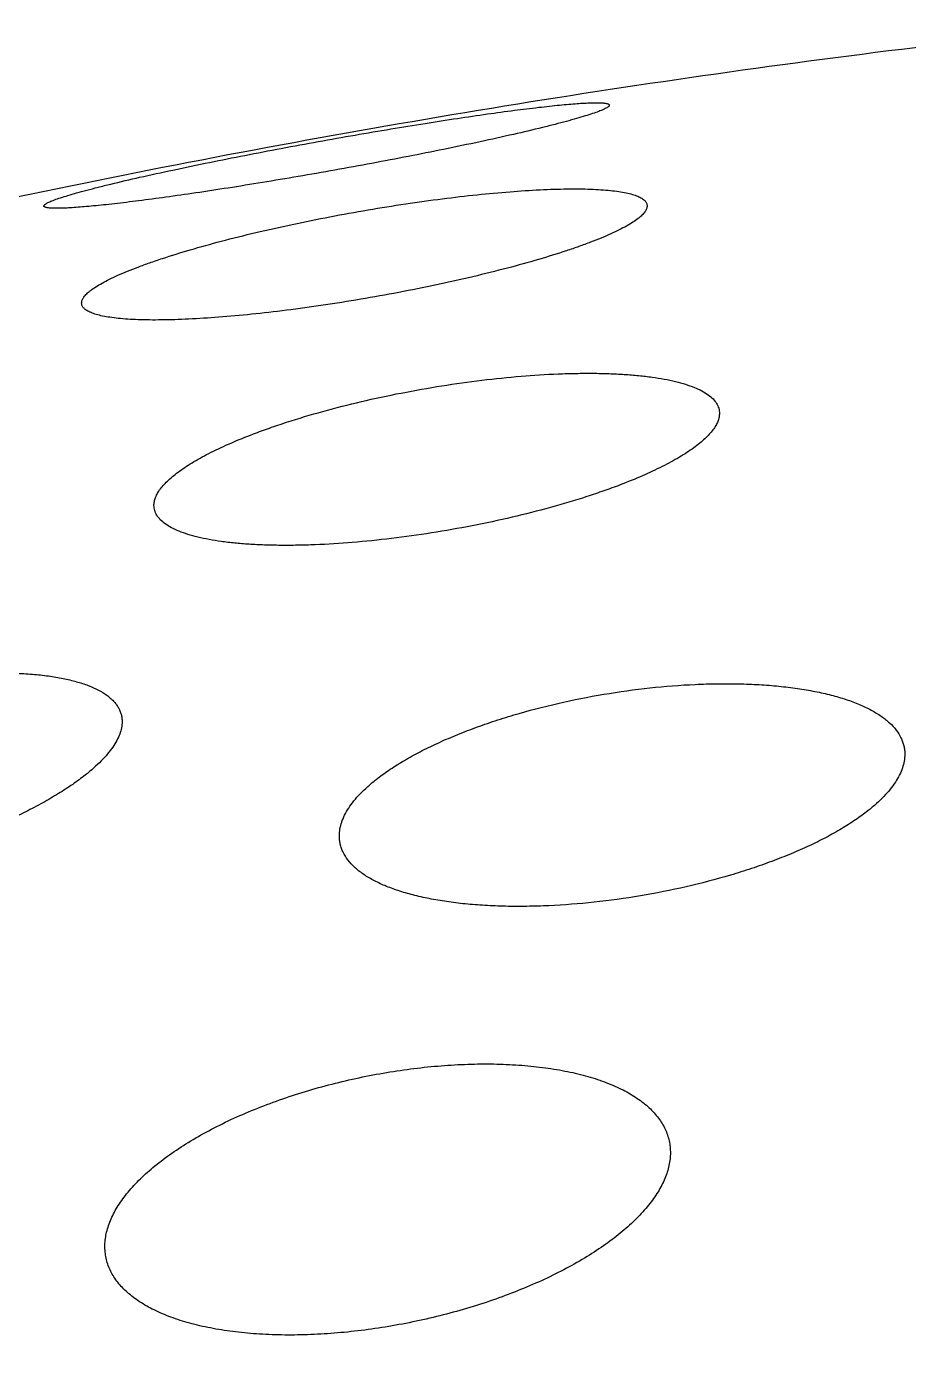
# Model space of a CAD drawing. Header units: millimetres. Extents: x 3 to 384, y 29 to 155.
# Drawn here: x 320.445 to 323.253, y 150.777 to 155.003 of the extents above; entities that cross this region are included whole.
import ezdxf

# ---------------------------------------------------------------- set-up
doc = ezdxf.new("R2010")
doc.units = ezdxf.units.MM

msp = doc.modelspace()

# ---------------------------------------------------------------- hatches: boundary and pattern name
at = {"linetype": 'Continuous'}
h = msp.add_hatch(dxfattribs=at)
h.set_pattern_fill('ANSI31', color=2, scale=25.4, angle=269, style=0, pattern_type=2)
h.set_pattern_definition([(314, (327.3098448189949, 89.65618529915673), (2.72128592394, 2.62791526994), [])])
edge = h.paths.add_edge_path()
edge.add_spline(control_points=[(286.3512302746149, 78.87529290365677), (286.3556702784349, 98.09171479839677), (295.6499220353349, 125.2939266702168), (309.2125119992549, 140.9210904526568), (314.1960029009349, 144.8978242009767)], knot_values=[0, 0, 0, 0, 0.6498342982, 1, 1, 1, 1], degree=3, periodic=0)
edge.add_line((314.1960029009349, 144.8978242009767), (314.1954164352549, 142.3595871006767))
edge.add_arc((344.2165874748349, 106.9301189401967), 46.43832388212, 130.2762844048, 131.7229171873)
edge.add_line((313.3105389111349, 141.5903856291768), (313.310181177535, 140.0421026983167))
edge.add_line((313.3101811775349, 140.0421026983167), (312.0167512447149, 139.7016534655768))
edge.add_line((312.0169112342349, 140.3940875112368), (312.0167512447149, 139.7016534655768))
edge.add_spline(control_points=[(312.0169112342349, 140.3940875112368), (308.4889074901549, 137.0127069613367), (300.9909120238949, 127.6552748761368), (293.1841643404949, 110.5522005479368), (290.2729416920349, 97.82591860659676), (289.604678073015, 93.52294207413675)], knot_values=[0, 0, 0, 0, 0.3587444354, 0.7903136537000001, 1, 1, 1, 1], degree=3, periodic=0)
edge.add_line((289.3692334511949, 79.66967444671673), (289.6046780730149, 93.52294207413672))
edge.add_line((288.4207181676349, 79.42001167705678), (289.3692334511949, 79.66967444671677))
edge.add_line((288.3609077665549, 81.19173414071673), (288.4207181676348, 79.42001167705675))
edge.add_line((288.3609077665549, 81.19173414071673), (287.3603820053548, 80.92838146955674))
edge.add_line((287.3603820053549, 80.92838146955677), (287.2997455581749, 79.12495567331678))
edge.add_line((286.3512302746149, 78.87529290365677), (287.2997455581749, 79.12495567331678))
edge = h.paths.add_edge_path()
edge.add_arc((340.9191449003149, 111.5684127852568), 42.71783938762, 124.5927343439, 126.102741237)
edge.add_line((316.6665461538949, 146.7340957151167), (316.6659847630949, 144.3043904856367))
edge.add_arc((340.9528330981149, 110.9616213191368), 41.25034857863999, 126.0695669992, 127.6638482441)
edge.add_line((315.7482982164549, 146.0827906473967), (315.7477282074349, 143.6157779487167))
edge = h.paths.add_edge_path()
edge.add_arc((338.7130581593349, 114.9237867704567), 38.70143922638, 120.3859161345, 121.9748942945)
edge.add_line((319.1370290412149, 148.3091201088768), (319.1364868553549, 145.9625255818567))
edge.add_arc((338.3975256992149, 114.6468764454368), 36.76489491558, 121.5940573355, 123.2897545789)
edge.add_line((318.2188032043149, 147.7534518907767), (318.2182545465349, 145.3788551312167))
edge = h.paths.add_edge_path()
edge.add_arc((337.0063034422948, 117.9959704762167), 35.18625483944, 115.9532860837, 117.6283033376)
edge.add_line((321.6074540724149, 149.6337322119967), (321.6069255263549, 147.3461696878167))
edge.add_arc((336.5084199524148, 117.8947804347567), 33.00664879988, 116.8380031372, 118.6389357178)
edge.add_line((320.6892495003949, 149.1700988568167), (320.6887165093349, 146.8633124645567))
edge = h.paths.add_edge_path()
edge.add_arc((335.7480931545549, 120.7497167619567), 32.15797176469999, 111.2786740981, 113.0451709999)
edge.add_line((324.0778229619949, 150.7153627868568), (324.0773028487349, 148.4643015688968))
edge.add_arc((335.1872892444149, 120.6830719650968), 29.92036958256, 111.7969548541, 113.7036531191)
edge.add_line((323.1596391011349, 150.3413705274767), (323.1591164351749, 148.0792683232167))
edge = h.paths.add_edge_path()
edge.add_arc((334.8829088168549, 123.1507716296368), 29.60513194786, 106.351620368, 108.2126702613)
edge.add_line((326.5481367335749, 151.5584362975567), (326.5476202423549, 149.3230517640168))
edge.add_arc((334.3361054502149, 122.9911583979367), 27.45959049346, 106.4772389859, 108.4859047786)
edge.add_line((325.6299732790749, 151.2727740748767), (325.6294559775949, 149.0338803179767))
edge = h.paths.add_edge_path()
edge.add_arc((334.3645722258949, 125.1027877306767), 27.5848922012, 101.1751064326, 103.1259498069)
edge.add_line((329.0183957783149, 152.1646552756167), (329.0178784742949, 149.9257615212567))
edge.add_arc((333.8221363638549, 124.9408547271368), 25.44261113398, 100.8843508391, 102.9978228718)
edge.add_line((328.1002526514349, 151.9669753788767), (328.0997361602149, 149.7315908453367))
edge = h.paths.add_edge_path()
edge.add_arc((334.1140277104749, 126.5810267503168), 26.0851043067, 95.7765175758, 97.80752802010001)
edge.add_line((331.4886000149349, 152.5336720102767), (331.4880773515149, 150.2715698060168))
edge.add_arc((333.5695476005549, 126.4960516853167), 23.86645722, 95.0033049876, 97.2201574549)
edge.add_line((330.5704772994949, 152.4243221502367), (330.5699571862349, 150.1732609297367))
edge = h.paths.add_edge_path()
edge.add_arc((334.0369718803349, 127.6248928363168), 25.03804997714, 90.17900187649998, 92.28054087999999)
edge.add_line((333.9587488312949, 152.6628206191367), (333.9582158427749, 150.3560342294167))
edge.add_arc((333.5112477400149, 127.4825188208367), 22.87788206228, 88.88053381959999, 91.1799885113)
edge.add_line((333.0406468270149, 152.6431118574367), (333.040118280955, 150.3555493307167))
edge = h.paths.add_edge_path()
edge.add_arc((334.0498466501149, 128.2115715410367), 24.45103124516, 84.4165008092, 86.57462038300001)
edge.add_line((336.4288409523149, 152.5465939376967), (336.4282922945349, 150.1719971755967))
edge.add_arc((333.5270828747149, 127.8745797740768), 22.48536944116, 82.58665657520001, 84.94012755920001)
edge.add_line((335.5107602129149, 152.6189200363767), (335.5102180270549, 150.2723255068167))
edge = h.paths.add_edge_path()
edge.add_arc((334.0600897944749, 128.3212917178367), 24.34086654042, 78.5336364849, 80.7306516629)
edge.add_line((338.8988743840949, 152.1763529763767), (338.8983043725349, 149.7093402751567))
edge.add_arc((333.4842588049149, 127.6511750316567), 22.71287175476, 76.2096998978, 78.58293867439998)
edge.add_line((337.9808157401549, 152.3443159221367), (337.9802543518949, 149.9146106926567))
edge = h.paths.add_edge_path()
edge.add_spline(control_points=[(340.4508109068349, 151.8084646900567), (345.4330702209349, 150.4548587485568), (358.9900881081149, 141.9659631254168), (368.2728993697349, 119.6534995944768), (368.2684593633749, 100.4370776971967)], knot_values=[0, 0, 0, 0, 0.3501657018, 1, 1, 1, 1], degree=3, periodic=0)
edge.add_line((367.3199440798149, 100.1874149249967), (368.2684593633749, 100.4370776971967))
edge.add_line((367.2601336787349, 101.9591373911967), (367.3199440798149, 100.1874149249968))
edge.add_line((367.2601336787349, 101.9591373911967), (366.2596079200749, 101.6957847200368))
edge.add_line((366.2596079200749, 101.6957847200368), (366.1989714728949, 99.89235892379678))
edge.add_line((365.2504561867948, 99.64269615159674), (366.1989714728949, 99.89235892379675))
edge.add_line((365.2504561867948, 99.64269615159674), (365.0213849812349, 113.3736965762567))
edge.add_spline(control_points=[(365.0213849812349, 113.3736965762567), (364.3550286253549, 117.3253820688568), (361.4493330956349, 128.5205680579168), (353.6495396960149, 141.5157778484968), (346.1549565571949, 146.9269490936967), (342.6280863135149, 148.4513860397367)], knot_values=[0, 0, 0, 0, 0.2096863463, 0.6412555646, 1, 1, 1, 1], degree=3, periodic=0)
edge.add_line((342.6280863135149, 148.4513860397367), (342.6279263265349, 147.7589519940768))
edge.add_line((342.6279263265349, 147.7589519940768), (341.3344963937149, 147.4185027613368))
edge.add_line((341.3348541273149, 148.9667856921967), (341.3344963937149, 147.4185027613367))
edge.add_arc((333.2466391734749, 126.8282749654967), 23.56974497878, 69.93042923109999, 72.2040214076)
edge.add_line((340.4508109068349, 151.8084646900567), (340.4502244411549, 149.2702275897567))

# ---------------------------------------------------------------- linework, layer by layer
at = {"color": 7, "linetype": 'Continuous'}
for p, q in [((322.4946750106949, 151.4223197168567), (322.4946998442749, 151.4192746784967)), ((320.6946556211549, 151.1175548120368), (320.6946307875749, 151.1205998503967))]:
    msp.add_line(p, q, dxfattribs=at)
for points, knots in [([(323.8662947922149, 155.0032241349168), (323.4144541236349, 154.9559925631368), (322.5127821195149, 154.8430886233367), (321.1686581250149, 154.6191882786567), (319.8352490722549, 154.3417999713567), (318.5146585104949, 154.0121739503967), (317.2087973528549, 153.6317369566368), (315.9194186717749, 153.2020677753367), (314.6480972113749, 152.7248661287767), (313.3962298471949, 152.2019239742567), (312.1650356877949, 151.6350977977767), (310.9555612715949, 151.0262835823367), (309.7686865638149, 150.3773930843367), (308.6051392084149, 149.6903377655368), (307.4654875735749, 148.9669977263167), (305.9793434897349, 147.9572795273168), (304.1829945424349, 146.6135374827767), (302.1265452593549, 144.8837014987167), (300.1701268506349, 143.0499802817367), (298.6213544744749, 141.4440584465967), (297.4309470534149, 140.1183458960967), (296.2731133721349, 138.7674087579967), (294.8842713695349, 137.0316403067567), (293.3096346762949, 134.8803882389367), (291.8258087158349, 132.6673059290167), (290.4315797847149, 130.3978627843968), (289.1259333053349, 128.0769863695168), (287.9080497619349, 125.7092097842767), (286.7772579264949, 123.2987397004767), (285.7330030452349, 120.8495225872367), (284.7748153349949, 118.3652934332767), (283.9022825131349, 115.8496151397767), (283.1150252103349, 113.3059091756368), (282.4126750808749, 110.7374795677767), (281.7948554402149, 108.1475313618567), (281.2611641250749, 105.5391844805168), (280.8111584439349, 102.9154841932568), (280.4443420960349, 100.2794072479968), (280.1601538886949, 97.63387006257676), (279.9579582250149, 94.98171767575678), (279.8370372628949, 92.32577491551677), (279.8100611700349, 90.55385952107676), (279.8098463292149, 89.66818181821674)], [0, 0, 0, 0, 0.0159161506, 0.0318256926, 0.047726978, 0.06361849900000001, 0.0794988994, 0.0953669801, 0.1112216995, 0.1270621694, 0.1428876482, 0.1586975317, 0.1744913425, 0.1902687182, 0.2060293999, 0.2217732197, 0.2532065848, 0.2845726737, 0.3158722778, 0.3471067307, 0.3627031432, 0.3782893715, 0.4094354005, 0.4405571958, 0.4716627116, 0.5027579556, 0.5338473502000001, 0.5649340369, 0.5960201242000001, 0.6271068871, 0.6581949223, 0.6892842695999999, 0.7203745074, 0.7514648264, 0.7825540864, 0.8136408607, 0.8447234689, 0.8758000012999999, 0.9068683367, 0.9379261546, 0.9689709423, 1, 1, 1, 1]), ([(321.0281108953149, 154.5710160762967), (321.0654043183149, 154.5786053930967), (321.1413718803749, 154.5937338058167), (321.2566332805349, 154.6158031444567), (321.3735469354549, 154.6373456489968), (321.4897626644149, 154.6579443631967), (321.6031442207349, 154.6772411241967), (321.7118314481149, 154.6949429734768), (321.8142544944749, 154.7108196168568), (321.9091130753949, 154.7246964445768), (321.9953362278148, 154.7364426771168), (322.0613984350349, 154.7446479413767), (322.1092827893549, 154.7500237065967), (322.141247051055, 154.7533250665168), (322.1704753669949, 154.7560363920567), (322.196894585175, 154.7581530680367), (322.2204354296349, 154.7596726560568), (322.2410315149349, 154.7605926161168), (322.2563286166749, 154.7608758972368), (322.2670414400549, 154.7607595474568), (322.2739181598549, 154.7605240234167), (322.2800130727349, 154.7601373719168), (322.2853202985949, 154.7596001771568), (322.2898342341949, 154.7589139148768), (322.2935548185749, 154.7580798322167), (322.2964802000749, 154.7570997198767), (322.2983910877949, 154.7560944158167), (322.2994578446149, 154.7551737216967), (322.2999991414749, 154.7544819755568), (322.3003288893549, 154.7537396656367), (322.3003994657948, 154.7532192602767), (322.3003994073749, 154.7529638861367)], [0, 0, 0, 0, 0.088496282, 0.1801147892, 0.2728852969, 0.3649313204, 0.4545625587, 0.5403217161, 0.6209907974000001, 0.6955698793, 0.7632420339, 0.8233349389, 0.8503600865000001, 0.8752863725, 0.8980560529, 0.9186153456, 0.9369142587, 0.9529068243000001, 0.9665520538, 0.9724838509, 0.9778171945, 0.9825501298, 0.9866825008, 0.9902171205, 0.9931621101000001, 0.9955360218000001, 0.9973802439, 0.9981326788, 0.9987974470000001, 0.9994061777, 1, 1, 1, 1]), ([(322.3003994073749, 154.7529638861367), (322.3003992575149, 154.7523292239567), (322.3000464819949, 154.7513047403568), (322.2992075047549, 154.7500767824367), (322.2978649623549, 154.7485859573767), (322.2954660822149, 154.7466488822567), (322.2917428206749, 154.7442723591967), (322.2869663151149, 154.7417040483568), (322.2811285365949, 154.7389436449367), (322.2742200972749, 154.7359937575167), (322.2629071607949, 154.7315506193367), (322.2460328155749, 154.7256103416567), (322.2225005029749, 154.7181064323568), (322.1946823442349, 154.7099065732168), (322.1626285018149, 154.7010414753768), (322.1264205732149, 154.6915494598167), (322.0702876019149, 154.6774984541368), (321.9909641308949, 154.6588542140568), (321.8860056082749, 154.6357182532167), (321.8116539840549, 154.6202195491367), (321.772613322995, 154.6122746653568)], [0, 0, 0, 0, 0.0034677791, 0.005623506800000001, 0.0081401863, 0.0143895947, 0.0223985665, 0.032252477, 0.04400017389999999, 0.0576723541, 0.0732892337, 0.1104031845, 0.155392042, 0.2082367793, 0.2688558321, 0.3371017493, 0.4127557079999999, 0.5850223234, 0.7823108703, 1, 1, 1, 1]), ([(321.772613322995, 154.6122746653568), (321.7353337302949, 154.6046881654167), (321.6593897419749, 154.5895935016767), (321.5441481080949, 154.5676475841768), (321.4272363683349, 154.5462925824368), (321.3110006394148, 154.5259304184368), (321.1975794997349, 154.5069022319568), (321.0888407154349, 154.4894835012367), (320.9863645297349, 154.4738876472367), (320.8914615699349, 154.4602737196767), (320.8052108254949, 154.4487586245967), (320.7391398095549, 154.4407146909767), (320.6912599002349, 154.4354401447567), (320.6593061896949, 154.4321977687167), (320.6300929562749, 154.4295302149968), (320.6036925061549, 154.4274414459967), (320.5801731119949, 154.4259334708568), (320.5596000060749, 154.4250085552567), (320.5443224801149, 154.4247066711768), (320.5336246935349, 154.4247983346967), (320.5267588322349, 154.4250120477567), (320.5206742266749, 154.4253728014168), (320.5153766401149, 154.4258800444968), (320.5108716605549, 154.4265324028568), (320.5071593591149, 154.4273284566368), (320.5042419582949, 154.4282664532367), (320.5023341261949, 154.4292304772167), (320.5012669324949, 154.4301174426768), (320.5007261969749, 154.4307831284167), (320.5003960071349, 154.4314992153767), (320.5003251995549, 154.4320027068767), (320.500325257975, 154.4322491478367)], [0, 0, 0, 0, 0.08849716699999999, 0.180113913, 0.2728898842, 0.3649541058, 0.4546163112, 0.5404147029, 0.6211243887, 0.6957384165999999, 0.7634344716, 0.8235374715, 0.8505624065999999, 0.8754852787, 0.898248741, 0.918799503, 0.9370881067, 0.9530690918000001, 0.9667018377, 0.9726270578, 0.9779535478, 0.9826792216, 0.9868036792, 0.9903293054000001, 0.993263473, 0.9956234067, 0.9974481271, 0.9981875425, 0.9988365432999999, 0.9994267303000001, 1, 1, 1, 1]), ([(320.500325257975, 154.4322491478367), (320.5003253976749, 154.4328640488167), (320.5006817266549, 154.4338584029367), (320.5015183696349, 154.4350422461367), (320.5028627179749, 154.4364877652167), (320.5052616768549, 154.4383645585168), (320.5089810979149, 154.4406692351367), (320.5137533972349, 154.4431631442967), (320.5195864310349, 154.4458469819568), (320.5264895261949, 154.4487182385968), (320.5377970550149, 154.4530487988968), (320.5546615348749, 154.4588473445767), (320.5781780435949, 154.4661862249968), (320.6059802739949, 154.4742224954367), (320.6380195596749, 154.4829291455367), (320.6742159007949, 154.4922715906567), (320.730348874635, 154.5061339479967), (320.8096873697549, 154.5245915006167), (320.9146780563949, 154.5475939336567), (320.9890535667749, 154.5630678016167), (321.0281108953149, 154.5710160762967)], [0, 0, 0, 0, 0.003363916, 0.0054732073, 0.0079474998, 0.0141224159, 0.0220669435, 0.0318635589, 0.0435593504, 0.0571839735, 0.0727570566, 0.1097938676, 0.1547195061, 0.2075167891, 0.268107082, 0.3363464038, 0.4120194264, 0.5844123869, 0.7819511946, 1, 1, 1, 1]), ([(321.0647508398149, 154.3199958214167), (321.1013490698949, 154.3296289974767), (321.1766452007349, 154.3483554929168), (321.2921622315749, 154.3742540618967), (321.4113289096749, 154.3983094671767), (321.5316968198149, 154.4200654383968), (321.6509263298949, 154.4391483059968), (321.7668579954149, 154.4552692643567), (321.8775528057749, 154.4682206329168), (321.9812997356949, 154.4778638572167), (322.0627526766749, 154.4832194700767), (322.1233213795149, 154.4856857110167), (322.1649331911349, 154.4866211091967), (322.2038137255149, 154.4866962449368), (322.2398357642149, 154.4859157130967), (322.2728804733349, 154.4842870015967), (322.3028368218549, 154.4818196862367), (322.3296036618949, 154.4785265381367), (322.3530854970749, 154.4744208186367), (322.3704904457549, 154.4701861560367), (322.3826409726349, 154.4663097299567), (322.390506229955, 154.4633221006767), (322.3974870745149, 154.4601388405968), (322.4035762825549, 154.4567599141567), (322.4087672856349, 154.4531840462767), (322.4130527431549, 154.4494069926167), (322.416421425775, 154.4454218138968), (322.4188537069149, 154.4412210247367), (322.4203208312349, 154.4368106576367), (322.4206360528549, 154.4337747607367), (322.4206357074149, 154.4322668008367)], [0, 0, 0, 0, 0.0817634455, 0.1676117863, 0.2557499218, 0.3443961371, 0.4318618319, 0.5166051022, 0.5972573068, 0.6726276484999999, 0.7416936545999999, 0.7735864413, 0.8035884408, 0.8316127701, 0.8575810353, 0.8814237744, 0.9030815321, 0.9225069759000001, 0.9396688384999999, 0.9545592773999999, 0.9611619572, 0.9672127576, 0.9727261624, 0.977724176, 0.9822393448000001, 0.9863189286, 0.9900301015, 0.9934649583, 0.9967420609000001, 1, 1, 1, 1]), ([(322.4206357074149, 154.4322668008367), (322.4206353568949, 154.4307522318568), (322.4203071863549, 154.4276079582368), (322.4189081492749, 154.4228728724568), (322.4166033735949, 154.4180050259567), (322.4133982187149, 154.4130044619168), (322.4092933272549, 154.4078677208568), (322.4042870405949, 154.4025945132167), (322.3983777788549, 154.3971857305368), (322.3888782702949, 154.3894629113368), (322.374632563455, 154.3795758876767), (322.3546386613549, 154.3676902116767), (322.3310984366549, 154.3553690933167), (322.3040652141149, 154.3426617679567), (322.2736113634148, 154.3296224087167), (322.2398350047549, 154.3163090266567), (322.2028579539949, 154.3027822388768), (322.1477748586749, 154.2839673895367), (322.0721302982549, 154.2605580942167), (322.0094273426349, 154.2432142096768), (321.9764488995748, 154.2345338130168)], [0, 0, 0, 0, 0.0091379174, 0.0189323674, 0.0296572094, 0.0415239493, 0.0546900258, 0.0692707788, 0.08535025199999999, 0.1029894716, 0.1431009688, 0.189829261, 0.2432493559, 0.3033409621, 0.3700078505, 0.4430878623, 0.5223584918999999, 0.6075406205, 0.7942527628, 1, 1, 1, 1]), ([(320.6205642732749, 154.1233010712967), (320.6205646212549, 154.1248023636967), (320.6208928933949, 154.1279200968568), (320.6222919634949, 154.1326140397167), (320.6245962972149, 154.1374392065968), (320.6278004386349, 154.1423959073767), (320.6319037756149, 154.1474879241167), (320.6369080556749, 154.1527157952967), (320.6428149374349, 154.1580788300367), (320.652312955015, 154.1657393862167), (320.6665555655949, 154.1755482972567), (320.6865426122349, 154.1873436432367), (320.7100762710349, 154.1995776243568), (320.7371038090549, 154.2122025749767), (320.7675534255749, 154.2251658053367), (320.8013275261749, 154.2384107343968), (320.8383047115549, 154.2518780201367), (320.8933964885949, 154.2706265018167), (320.9690565607949, 154.2939823275967), (321.0317666893749, 154.3113139210768), (321.0647508398149, 154.3199958214167)], [0, 0, 0, 0, 0.00906815, 0.0187934506, 0.0294520968, 0.0412568999, 0.0543658775, 0.0688945439, 0.0849269302, 0.1025239847, 0.1425657087, 0.1892432418, 0.2426317063, 0.3027112752, 0.3693863116, 0.4424951717, 0.5218156415, 0.607068513, 0.7939821004000001, 1, 1, 1, 1]), ([(321.9764488995748, 154.2345338130168), (321.9398570728349, 154.2249023209768), (321.8645709470549, 154.2061970700967), (321.7490594508749, 154.1803761031967), (321.6298894504549, 154.1564394835567), (321.5095070216749, 154.1348341673568), (321.3902527643748, 154.1159229224767), (321.2742901667349, 154.0999829162567), (321.1635641524749, 154.0872101528768), (321.0597919292349, 154.0777320057167), (320.9783252239949, 154.0724971749368), (320.9177519796349, 154.0701109236767), (320.8761415142149, 154.0692247633967), (320.8372658871149, 154.0691888833567), (320.8012520424549, 154.0699979927367), (320.7682183899549, 154.0716440676767), (320.7382754018349, 154.0741171488367), (320.7115235985949, 154.0774042314167), (320.6880577298549, 154.0814919905768), (320.6706652576549, 154.0857012226967), (320.6585235674349, 154.0895509940167), (320.6506654068749, 154.0925162331968), (320.6436912272749, 154.0956742736167), (320.6376081253949, 154.0990251889368), (320.6324225121949, 154.1025702872568), (320.6281414945949, 154.1063139068967), (320.6247760225349, 154.1102632106567), (320.6223455473349, 154.1144261665168), (320.6208791088149, 154.1187972652168), (320.6205639278349, 154.1218068451767), (320.6205642732749, 154.1233010712967)], [0, 0, 0, 0, 0.0817720835, 0.167626072, 0.2557727651, 0.3444343043, 0.4319230488, 0.5166953378, 0.5973789481, 0.6727788683, 0.7418688676999999, 0.7737706679999999, 0.8037794044, 0.8318080756, 0.8577782353, 0.8816204031999999, 0.9032750995000001, 0.9226949139, 0.9398483637999999, 0.9547271069, 0.9613223902, 0.9673645395, 0.9728677856999999, 0.9778538081999999, 0.9823547541, 0.9864174344, 0.9901086049, 0.9935201424, 0.9967708228000001, 1, 1, 1, 1]), ([(321.1671646253349, 153.7066575484768), (321.1842083021949, 153.7131658234968), (321.2192550520149, 153.7259755514967), (321.2927042650349, 153.7507190224567), (321.3900017133149, 153.7796867394767), (321.5119583248749, 153.8106423900367), (321.6383636956349, 153.8377214290967), (321.7664644554349, 153.8603916961767), (321.8935853492749, 153.8782456711367), (322.0171861561749, 153.8909966006767), (322.1169591163949, 153.8973389349567), (322.1932097462149, 153.8996132484168), (322.2471159401549, 153.8999341342367), (322.2985016260549, 153.8989070064968), (322.3471404365749, 153.8965418423167), (322.3928182852749, 153.8928541839567), (322.4353337933349, 153.8878642752167), (322.4744985460949, 153.8815970969968), (322.5101378220349, 153.8740819405767), (322.5420917967349, 153.8653519402567), (322.5702176383749, 153.8554415638367), (322.5943911866749, 153.8443847685767), (322.6145090179149, 153.8321984861167), (322.6304727350349, 153.8188891782168), (322.6404334694949, 153.8065185222367), (322.6458978146749, 153.7962057615567), (322.6487698358549, 153.7884067880768), (322.650493048055, 153.7803834843367), (322.6508666591949, 153.7749405183367), (322.6508660318149, 153.7722157053968)], [0, 0, 0, 0, 0.0352509437, 0.0720879903, 0.1497421095, 0.2313327858, 0.3151457314, 0.3994662409, 0.4826413496, 0.5631237873, 0.6394994822, 0.6757482681999999, 0.7105085505, 0.7436474209, 0.7750429076, 0.8045847975, 0.8321759159000001, 0.8577341146999999, 0.8811953624, 0.9025186193000001, 0.9216935996, 0.9387532743000001, 0.9537941575, 0.9670083561, 0.9787290206, 0.9841951681000001, 0.9894995531, 0.9947351433, 1, 1, 1, 1]), ([(322.6508660318149, 153.7722157053968), (322.6508650615349, 153.7680019723967), (322.6499260641749, 153.7592548499367), (322.6459221834349, 153.7461168955168), (322.6393349093349, 153.7326719795568), (322.6301926085949, 153.7189453394968), (322.6185151389349, 153.7049532262567), (322.6043217256149, 153.6907220659967), (322.5876372022149, 153.6762841217968), (322.5684948147949, 153.6616770948768), (322.5469374131549, 153.6469421154567), (322.5230177302349, 153.6321229375768), (322.4967986513549, 153.6172642576167), (322.4577661970349, 153.5968887865567), (322.4037029675949, 153.5718167005567), (322.3584018770949, 153.5534655129767), (322.3344995931749, 153.5443382210967)], [0, 0, 0, 0, 0.031231136, 0.0646928303, 0.1013169178, 0.1418031185, 0.1866468737, 0.2361811605, 0.2906143602, 0.3500592519, 0.4145537724, 0.4840755746, 0.5585522978999999, 0.6378690007, 0.8103654061, 1, 1, 1, 1]), ([(320.8507982857549, 153.4792081786367), (320.8507992560349, 153.4834085029768), (320.8517384108749, 153.4921291789568), (320.8557422763749, 153.5052267092767), (320.8623290246949, 153.5186310411167), (320.8714702814949, 153.5323176660168), (320.8831463490749, 153.5462709858367), (320.8973382231549, 153.5604651255967), (320.9140212581149, 153.5748682844967), (320.9331623755349, 153.5894431829568), (320.9547188653149, 153.6041490793767), (320.9786381037349, 153.6189425600767), (321.0048572892949, 153.6337792207767), (321.0438926315949, 153.6541308742567), (321.0979600926749, 153.6791837578567), (321.1432615082949, 153.6975299365567), (321.1671646253349, 153.7066575484768)], [0, 0, 0, 0, 0.0311552787, 0.064545335, 0.1011058244, 0.1415387255, 0.1863406409, 0.2358450767, 0.2902606055, 0.349700002, 0.4142010798, 0.4837412784, 0.558247934, 0.6376056903, 0.810215444, 1, 1, 1, 1]), ([(322.3344995931749, 153.5443382210967), (322.3174568840549, 153.5378303143768), (322.282411836035, 153.5250239594968), (322.2089649318749, 153.5002971610967), (322.1116673413549, 153.4713683314768), (321.9897059164949, 153.4404828712767), (321.8632907895949, 153.4134926712567), (321.7351758210349, 153.3909228484767), (321.6080383130549, 153.3731732751368), (321.4844215930549, 153.3605229118168), (321.3846382924949, 153.3542562187367), (321.3083820568949, 153.3520333402767), (321.2544738665149, 153.3517450350367), (321.2030882415749, 153.3527987692767), (321.1544515544949, 153.3551839867567), (321.1087778028149, 153.3588846956367), (321.0662681672349, 153.3638803117567), (321.0271107830149, 153.3701456459368), (320.9914799881349, 153.3776513281567), (320.9595351726749, 153.3863642825368), (320.9314187137949, 153.3962502139968), (320.9072542764749, 153.4072754268968), (320.887144682455, 153.4194233680568), (320.8711875159949, 153.4326880760967), (320.8612283385549, 153.4450184578367), (320.8557649306349, 153.4552982010567), (320.8528938467149, 153.4630709617367), (320.8511711577549, 153.4710675040367), (320.8507976609149, 153.4764925122367), (320.8507982857549, 153.4792081786367)], [0, 0, 0, 0, 0.0352559015, 0.072096787, 0.1497570243, 0.2313546062, 0.3151777041, 0.3995126129, 0.4827058531, 0.5632084526, 0.639604021, 0.6758618688, 0.7106302707, 0.7437760783, 0.7751771136, 0.8047229799, 0.8323163218999999, 0.8578748142, 0.8813342502, 0.9026533566, 0.9218215023999999, 0.9388711646, 0.9538981885, 0.9670938841, 0.9787907262000001, 0.984242947, 0.9895322248999999, 0.9947517774, 1, 1, 1, 1]), ([(319.0664885472949, 152.5671587098768), (319.0794845207949, 152.5774271958167), (319.1073559153949, 152.5978821460167), (319.1525380856349, 152.6272334284367), (319.2025289559349, 152.6563386483567), (319.2569394490949, 152.6849798864768), (319.3153491239949, 152.7129479687167), (319.3773080805949, 152.7400419226567), (319.4423458346949, 152.7660722592167), (319.5099776907949, 152.7908623188567), (319.5797111759149, 152.8142495060167), (319.6510512440549, 152.8360856548767), (319.7235056000349, 152.8562381266368), (319.8206562185349, 152.8806297517167), (319.9414352479949, 152.9061895862967), (320.0615117159949, 152.9252613972768), (320.1550580871949, 152.9361242863968), (320.2222706985149, 152.9419356184367), (320.2870192507548, 152.9454868991168), (320.3489161195949, 152.9467593908568), (320.4075872468549, 152.9457460349968), (320.4626737203749, 152.9424506186767), (320.5138327519149, 152.9368881177367), (320.5607402628749, 152.9290841582367), (320.6030923574949, 152.9190750520168), (320.6406143246149, 152.9069020512167), (320.6730483135949, 152.8926143378567), (320.6963034207549, 152.8785784121567), (320.7118697701149, 152.8662522163367), (320.7217709872949, 152.8567872822567), (320.7302110720149, 152.8468453768167), (320.7371627243549, 152.8364374931367), (320.7425987967949, 152.8255794554167), (320.7464943211349, 152.8142914337967), (320.7488294447349, 152.8026021836167), (320.749331907535, 152.7946531672567), (320.7493309829749, 152.7906557431967)], [0, 0, 0, 0, 0.0272962094, 0.05692998990000001, 0.088755844, 0.1225936375, 0.1582366701, 0.1954584677, 0.2340186162, 0.2736677842, 0.3141520006, 0.355216235, 0.3966073165, 0.4380762437, 0.5202761154, 0.599970634, 0.6383420752000001, 0.6754589594, 0.7111335024, 0.7451898106999999, 0.7774653039, 0.8078128847, 0.8361042045999999, 0.8622345381000001, 0.8861302042, 0.9077599812999999, 0.9271527765, 0.9444247549, 0.9523426822, 0.9598354881000001, 0.9669614618000001, 0.9737922229000001, 0.9804124768000001, 0.9869180798, 0.9934121991, 1, 1, 1, 1]), ([(321.5581981612749, 152.6069687674167), (321.5709857734949, 152.6170726232567), (321.5984197394549, 152.6370353519367), (321.6429959418949, 152.6652558695367), (321.6923043294349, 152.6927361473167), (321.7459926599549, 152.7192833611767), (321.8036805100349, 152.7447149714768), (321.8649573496349, 152.7688561677967), (321.9293898039549, 152.7915442478968), (322.0198549367149, 152.8199508027167), (322.1375544879549, 152.8506789607167), (322.2823548689149, 152.8793944049368), (322.4283513206349, 152.8996237701168), (322.5491611450549, 152.9091294940567), (322.6434149926149, 152.9119926277767), (322.711291879975, 152.9117712794767), (322.7767008372949, 152.9092120211967), (322.8392263637549, 152.9043326608767), (322.898469722535, 152.8971652075967), (322.9540520192949, 152.8877546599967), (323.0056161579749, 152.8761587548167), (323.0528294392149, 152.8624469331168), (323.095386204495, 152.8466988111967), (323.1330103710549, 152.8290002486767), (323.1654557468548, 152.8094396629568), (323.1925019132349, 152.7880934877168), (323.2139332826149, 152.7650421876168), (323.227103561075, 152.7441475761167), (323.2343581490549, 152.7269273667167), (323.2382015678349, 152.7138824575767), (323.2405060641149, 152.7005589790168), (323.2410085040549, 152.6915634445567), (323.2410074601149, 152.6870574032768)], [0, 0, 0, 0, 0.0267028836, 0.0555347174, 0.0863950556, 0.1191486102, 0.1536323341, 0.1896611516, 0.2270327401, 0.2655316281, 0.3449951012, 0.4262009913000001, 0.5072667782, 0.5863561249, 0.6246172955, 0.6617450614, 0.6975471501, 0.7318445437000001, 0.7644738143, 0.7952901157, 0.8241711420000001, 0.8510224356999999, 0.875784784, 0.8984447245999999, 0.9190494779, 0.9377276563, 0.9547157175, 0.9703849604000001, 0.9778927668999999, 0.9852760787, 0.9926170416, 1, 1, 1, 1]), ([(320.7493309829749, 152.7906557431967), (320.7493294970749, 152.7842419942767), (320.7479632463149, 152.7709094682367), (320.7421910124949, 152.7507940220567), (320.7327053545549, 152.7300790164967), (320.7195583526549, 152.7088378829567), (320.7028029581749, 152.6871345075168), (320.6825011369549, 152.6650471831367), (320.6587321217549, 152.6426629657767), (320.6413165888949, 152.6281686361167), (320.6320825027149, 152.6208725216767)], [0, 0, 0, 0, 0.09050890460000001, 0.187802249, 0.294099595, 0.4110035503, 0.53957901, 0.6804564184, 0.8339240064, 1, 1, 1, 1]), ([(323.2410074601149, 152.6870574032768), (323.2410057964149, 152.6798665184967), (323.2396744427149, 152.6650968528367), (323.2339198364949, 152.6429367295167), (323.2244323954749, 152.6204714277367), (323.2112735495549, 152.5977931698167), (323.1945080077749, 152.5749780084367), (323.1742068215549, 152.5521082268967), (323.1504540217149, 152.5292708151167), (323.1330013946949, 152.5146466584367), (323.1237566862349, 152.5073421492967)], [0, 0, 0, 0, 0.0974016925, 0.1997135057, 0.3089540543, 0.4266927104, 0.5540641741, 0.6918230819, 0.8404080509999999, 1, 1, 1, 1]), ([(320.6320825027149, 152.6208725216767), (320.6190874385349, 152.6106047545567), (320.5912173596549, 152.5901545287567), (320.5460346433149, 152.5608185244367), (320.4960425715949, 152.5317379907767), (320.4416297771949, 152.5031299758568), (320.3832162948349, 152.4752025640967), (320.3212517146749, 152.4481555264967), (320.2562063761349, 152.4221770364168), (320.1885650178949, 152.3974423868768), (320.1188203669349, 152.3741127637367), (320.0474678959749, 152.3523349307367), (319.9750004996349, 152.3322401271367), (319.8778318445949, 152.3079222890567), (319.7570340267549, 152.2824461830368), (319.6369460881149, 152.2634402418768), (319.5433954928949, 152.2526143707167), (319.4761835648349, 152.2468219997767), (319.4114389800749, 152.2432805742968), (319.3495491571949, 152.2420084229167), (319.2908877301949, 152.2430124239568), (319.235813027035, 152.2462888410768), (319.1846671552349, 152.2518230057767), (319.1377734771149, 152.2595898533367), (319.0954351645349, 152.2695538669367), (319.0579262047549, 152.2816747977367), (319.0255037854749, 152.2959047006967), (319.0022546142949, 152.3098885487767), (318.9866915999549, 152.3221727101367), (318.9767933647349, 152.3316058383367), (318.9683556193548, 152.3415159455167), (318.9614057018349, 152.3518923281167), (318.9559708282749, 152.3627194337167), (318.9520760938749, 152.3739773334767), (318.9497414528749, 152.3856374371567), (318.9492391881949, 152.3935673958968), (318.9492401076749, 152.3975553990967)], [0, 0, 0, 0, 0.0273019486, 0.0569393646, 0.08876755380000001, 0.1226071528, 0.1582521632, 0.1954767051, 0.2340408173, 0.2736954587, 0.3141867813, 0.3552597156, 0.396660907, 0.4381410565, 0.5203651632, 0.6000833785999999, 0.6384653943999999, 0.6755915434, 0.7112737362999999, 0.7453358201000001, 0.7776150474, 0.8079641829, 0.8362547211, 0.8623817382, 0.8862712970000001, 0.9078918305, 0.9272718098999999, 0.9445269323000001, 0.9524347925, 0.9599164423000001, 0.9670302273, 0.9738479012000001, 0.9804543931999999, 0.9869458724, 0.9934258858, 1, 1, 1, 1]), ([(321.4409474026349, 152.4273272293167), (321.4409490688749, 152.4345126937367), (321.4422806054549, 152.4492721841567), (321.448035392015, 152.4714176745367), (321.4575229244749, 152.4938700832767), (321.470681780555, 152.5165374699968), (321.4874473020149, 152.5393440182367), (321.5077484856949, 152.5622076021767), (321.5315013363349, 152.5850413207967), (321.5489535874349, 152.5996643674968), (321.5581981612749, 152.6069687674167)], [0, 0, 0, 0, 0.09735727970000001, 0.1996351869, 0.3088546913, 0.4265862567, 0.5539647454, 0.6917443363, 0.8403628001000001, 1, 1, 1, 1]), ([(323.1237566862349, 152.5073421492967), (323.1109694397749, 152.4972385855567), (323.0835360300749, 152.4772777440967), (323.0389597133349, 152.4490633859967), (322.9896510870349, 152.4215931285167), (322.9359623094749, 152.3950594757167), (322.8782736923149, 152.3696445760767), (322.8169956893949, 152.3455227675767), (322.7525616221749, 152.3228562292167), (322.6620930324749, 152.2944806369968), (322.5443880735749, 152.2637934517367), (322.3995817718749, 152.2351260236767), (322.2535801588749, 152.2149389952168), (322.1327677030149, 152.2054605432567), (322.0385126997549, 152.2026124310967), (321.9706358250949, 152.2028412393768), (321.9052277542349, 152.2054040282567), (321.8427039625949, 152.2102828602567), (321.7834630549149, 152.2174456729567), (321.7278837299549, 152.2268475515368), (321.676322878035, 152.2384309548367), (321.6291130003949, 152.2521267186568), (321.5865595701349, 152.2678556356367), (321.5489384744349, 152.2855323160567), (321.5164957046749, 152.3050689140168), (321.4894514788549, 152.3263896892568), (321.4680212042149, 152.3494150000768), (321.4548508673349, 152.3702885397367), (321.4475964165149, 152.3874923889967), (321.4437531577549, 152.4005252255167), (321.4414487478349, 152.4138370353167), (321.4409463586949, 152.4228249472367), (321.4409474026349, 152.4273272293167)], [0, 0, 0, 0, 0.0267051891, 0.0555384629, 0.0863996791, 0.119153831, 0.1536381316, 0.189667731, 0.2270404889, 0.26554107, 0.3450097689, 0.4262232906, 0.5072984301, 0.5863976953, 0.6246636058, 0.6617957386, 0.6976016215, 0.7319020598999999, 0.7645335158, 0.7953510514, 0.8242322423, 0.8510824949, 0.8758424515000001, 0.8984985056999999, 0.9190977444, 0.9377686927, 0.9547478495, 0.9704067956, 0.9779091261, 0.9852868855, 0.9926223503, 1, 1, 1, 1]), ([(320.6946307901149, 151.1205998478567), (320.6946323522149, 151.1273319425968), (320.6953956882549, 151.1409890907967), (320.6999261211549, 151.1688821414367), (320.7114605405549, 151.2046421283367), (320.7336452815549, 151.2471575195567), (320.7640843773949, 151.2897082294767), (320.8024286212549, 151.3319253154767), (320.8482767413949, 151.3734485166567), (320.9011636612749, 151.4139031423767), (320.9605603750949, 151.4529197115368), (321.0258795688148, 151.4901397818767), (321.0964834992349, 151.5252229857767), (321.1716922464549, 151.5578510002767), (321.2507916259749, 151.5877305010968), (321.3330403946749, 151.6145950574768), (321.4176767125749, 151.6382064707567), (321.5039238959349, 151.6583557344968), (321.5909956166349, 151.6748638244167), (321.6781006697549, 151.6875823791167), (321.7644475811349, 151.6963944696968), (321.8492493317749, 151.7012153998567), (321.9317283159149, 151.7019935898167), (322.0111218299749, 151.6987114449967), (322.0866881482349, 151.6913861332567), (322.1577135281549, 151.6800699125567), (322.2235199700749, 151.6648499150567), (322.2834740487949, 151.6458455156767), (322.3369937918949, 151.6232060181567), (322.383557678955, 151.5970949730967), (322.4226871003149, 151.5677036704367), (322.4492293560949, 151.5400956636767), (322.4659381237949, 151.5167123195367), (322.4761198077749, 151.4988702114567), (322.484145115575, 151.4804480613568), (322.4899867015549, 151.4614941622567), (322.4936239536149, 151.4420658394167), (322.4945657221149, 151.4289166759767), (322.4946750106949, 151.4223197168567)], [0, 0, 0, 0, 0.009436475699999999, 0.0191284496, 0.039551113, 0.06177272280000001, 0.0860987242, 0.1126844212, 0.141565919, 0.1726880303, 0.2059263864, 0.2411042678, 0.2780053852, 0.3163837123, 0.3559711911, 0.3964838888, 0.4376270315, 0.4790992352, 0.5205961967, 0.5618140779, 0.602452771, 0.6422193275, 0.6808318476, 0.7180238492000001, 0.7535496289, 0.7871910066, 0.8187660048000001, 0.848140263, 0.875242263, 0.9000836538, 0.9227856016, 0.9436097459999999, 0.95345683, 0.9630105323999999, 0.9723511407, 0.981567029, 0.9907516781, 1, 1, 1, 1]), ([(322.4946998417349, 151.4192746988167), (322.4946982796349, 151.4125429469768), (322.4939350248749, 151.3988869468567), (322.4894048281949, 151.3709979652967), (322.4778707999549, 151.3352460911567), (322.455685688115, 151.2927445200767), (322.4252458251949, 151.2502123800967), (322.3869003748349, 151.2080178035768), (322.341050532575, 151.1665200912967), (322.2881612860549, 151.1260929178968), (322.2287616359949, 151.0871047205367), (322.1634389573949, 151.0499129127767), (322.0928311509349, 151.0148568716367), (322.0176183778149, 150.9822539701167), (321.938515107015, 150.9523966688967), (321.8562628940749, 150.9255506138767), (321.7716238685349, 150.9019533433167), (321.685375003695, 150.8818133277167), (321.5983028588149, 150.8653092230567), (321.5111987378749, 150.8525891595967), (321.4248540108949, 150.8437700154367), (321.3400554479549, 150.8389366443567), (321.2575803373149, 150.8381410096767), (321.1781910701349, 150.8414012952567), (321.1026290470149, 150.8487011307967), (321.0316076955349, 150.8599892159168), (320.9658047511949, 150.8751795182768), (320.9058534359949, 150.8941538618367), (320.8523356105949, 150.9167641849168), (320.8057727496949, 150.9428482094567), (320.7666435416949, 150.9722158774167), (320.7401011157349, 150.9998076027767), (320.723392416615, 151.0231803144767), (320.7132106996149, 151.0410160573167), (320.7051853689549, 151.0594332442568), (320.6993437931349, 151.0783836051367), (320.6957065893349, 151.0978098375567), (320.6947649071949, 151.1109580789768), (320.6946556211549, 151.1175548120368)], [0, 0, 0, 0, 0.0094371566, 0.0191291822, 0.0395502763, 0.0617686679, 0.08609053400000001, 0.1126718654, 0.1415493462, 0.1726682388, 0.2059044884, 0.241081557, 0.2779832122, 0.3163633744, 0.3559538422, 0.3964704704999999, 0.4376182296, 0.4790954491, 0.5205974867000001, 0.5618201970000001, 0.6024632737, 0.6422336419, 0.6808492488, 0.7180434812, 0.7535705368000001, 0.7872121648, 0.818786351, 0.8481587415, 0.8752578901000001, 0.9000956209000001, 0.9227934323, 0.9436135039, 0.9534588198999999, 0.9630110716, 0.9723506608, 0.9815660663, 0.9907508534999999, 1, 1, 1, 1])]:
    msp.add_open_spline(points, degree=3, knots=knots, dxfattribs=at)

doc.saveas('drawing.dxf')
